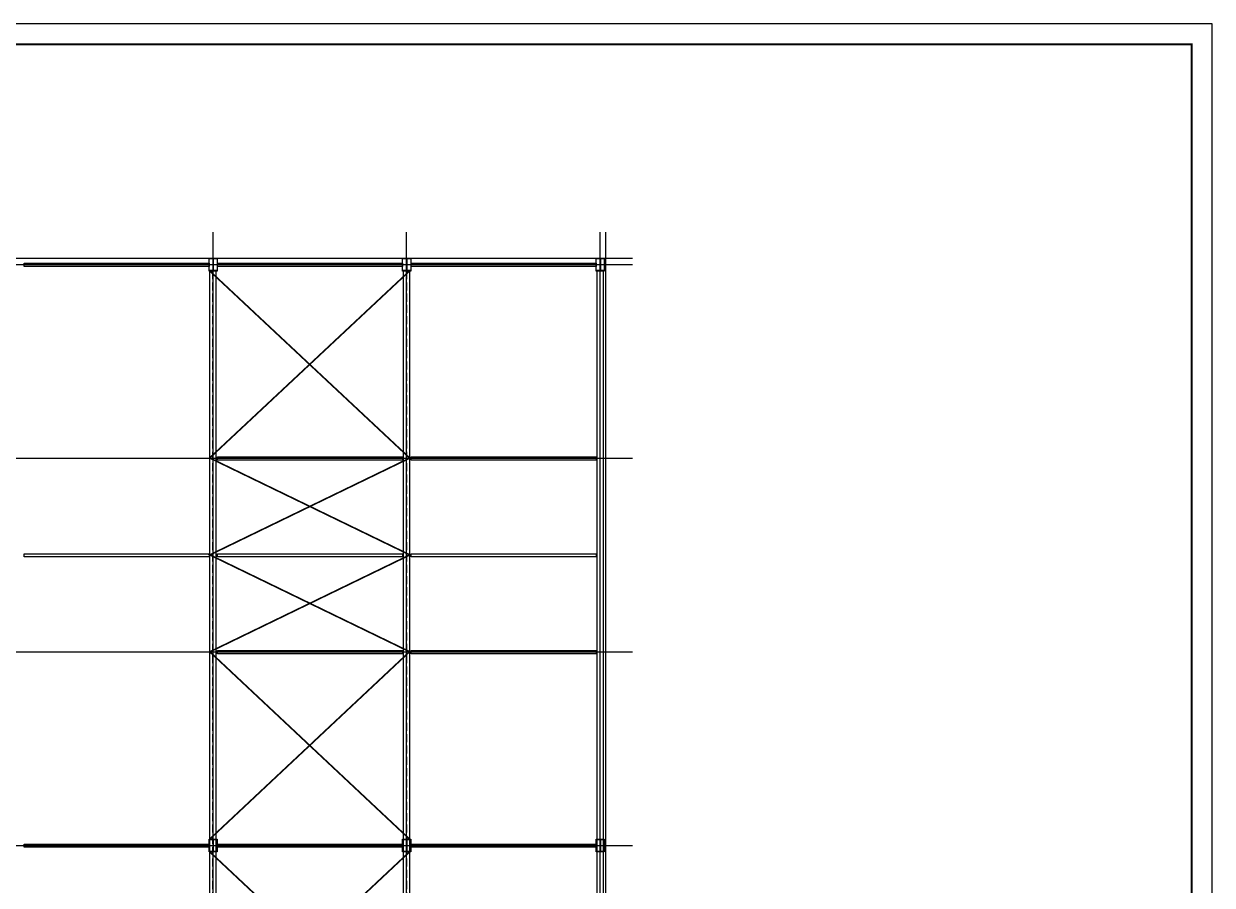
# Model space of a CAD drawing. Extents: x -125668 to 750753, y -248879 to 73241.
# Drawn here: x 284467 to 321304, y 23434 to 50128 of the extents above; entities that cross this region are included whole.
import ezdxf

# ---------------------------------------------------------------- set-up
doc = ezdxf.new("R2010")
doc.units = 0
doc.header["$LTSCALE"] = 1000
doc.header["$MEASUREMENT"] = 0
doc.linetypes.add('DASH', pattern=[0.35, 0.25, -0.1])
for name, color, linetype in [('_TCH_MASK', 7, 'Continuous'), ('DOTE', 1, 'Continuous'), ('PUB_TITLE', 4, 'Continuous')]:
    doc.layers.add(name, color=color, linetype=linetype)
doc.styles.get("Standard").update_dxf_attribs({"font": 'gbenor.shx', "bigfont": 'gbcbig.shx'})

# ---------------------------------------------------------------- blocks, each defined once
blk = doc.blocks.new('新块')
at = {"layer": 'PUB_TITLE'}
blk.add_lwpolyline([(-47560, 0), (0, 0), (0, 33640), (-47560, 33640)], close=True, dxfattribs=at)
at = {"layer": 'PUB_TITLE', "const_width": 40}
blk.add_lwpolyline([(-46560, 400), (-400, 400), (-400, 33240), (-46560, 33240)], close=True, dxfattribs=at)
for tag, p in [('审定人', (-8147, 838)), ('校对', (-6621, 837)), ('阶段', (-810, 832)), ('审核人', (-8147, 641)), ('设计负责人', (-6745, 649)), ('工程名称', (-5026, 781)), ('图名', (-3347, 649)), ('日期', (-905, 632)), ('项目负责人', (-8228, 444)), ('设计人', (-6659, 447)), ('项目名称', (-5026, 479)), ('图号', (-1657, 502)), ('比例', (-810, 446))]:
    blk.add_attdef(tag, p, '', height=120)

msp = doc.modelspace()

# ---------------------------------------------------------------- linework, layer by layer
for p, q in [((290210, 42866), (290460, 42866)), ((290210, 42466), (290210, 42866)), ((290210, 42854), (290460, 42854)), ((290331, 42854), (290331, 42478)), ((290339, 42854), (290339, 42478)), ((290460, 42866), (290460, 42466)), ((296210, 42866), (296460, 42866)), ((296210, 42466), (296210, 42866)), ((296210, 42854), (296460, 42854)), ((296331, 42854), (296331, 42478)), ((296339, 42854), (296339, 42478)), ((296460, 42866), (296460, 42466)), ((302210, 42866), (302460, 42866)), ((302210, 42466), (302210, 42866)), ((302210, 42854), (302460, 42854)), ((302331, 42854), (302331, 42478)), ((302339, 42854), (302339, 42478)), ((302460, 42866), (302460, 42466)), ((290460, 42478), (290210, 42478)), ((290460, 42466), (290210, 42466)), ((290235, 6866), (290235, 42466)), ((290435, 6866), (290435, 42466)), ((296460, 42478), (296210, 42478)), ((296460, 42466), (296210, 42466)), ((296235, 6866), (296235, 42466)), ((296435, 6866), (296435, 42466)), ((302460, 42478), (302210, 42478)), ((302460, 42466), (302210, 42466)), ((302235, 6866), (302235, 42466)), ((302435, 6866), (302435, 42466)), ((290210, 24866), (290460, 24866)), ((290210, 24466), (290210, 24866)), ((290210, 24854), (290460, 24854)), ((290331, 24854), (290331, 24478)), ((290339, 24854), (290339, 24478)), ((290460, 24866), (290460, 24466)), ((296210, 24866), (296460, 24866)), ((296210, 24466), (296210, 24866)), ((296210, 24854), (296460, 24854)), ((296331, 24854), (296331, 24478)), ((296339, 24854), (296339, 24478)), ((296460, 24866), (296460, 24466)), ((302210, 24866), (302460, 24866)), ((302210, 24466), (302210, 24866)), ((302210, 24854), (302460, 24854)), ((302331, 24854), (302331, 24478)), ((302339, 24854), (302339, 24478)), ((302460, 24866), (302460, 24466)), ((290460, 24478), (290210, 24478)), ((290460, 24466), (290210, 24466)), ((296460, 24478), (296210, 24478)), ((296460, 24466), (296210, 24466)), ((302460, 24478), (302210, 24478)), ((302460, 24466), (302210, 24466))]:
    msp.add_line(p, q)
at = {"linetype": 'DASH'}
for p, q in [((290332, 6866), (290332, 42466)), ((290338, 6866), (290338, 42466)), ((296332, 6866), (296332, 42466)), ((296338, 6866), (296338, 42466)), ((302332, 6866), (302332, 42466)), ((302338, 6866), (302338, 42466))]:
    msp.add_line(p, q, dxfattribs=at)
for points in [[(284474.4, 42707.3), (290210, 42707.3), (290210, 42608.7), (284474.4, 42608.7)], [(290474.4, 42707.3), (296210, 42707.3), (296210, 42608.7), (290474.4, 42608.7)], [(296474.4, 42707.3), (302210, 42707.3), (302210, 42608.7), (296474.4, 42608.7)], [(290474.4, 36707.3), (296210, 36707.3), (296210, 36608.7), (290474.4, 36608.7)], [(296474.4, 36707.3), (302210, 36707.3), (302210, 36608.7), (296474.4, 36608.7)], [(284474.4, 33707.3), (290210, 33707.3), (290210, 33608.7), (284474.4, 33608.7)], [(290474.4, 33707.3), (296210, 33707.3), (296210, 33608.7), (290474.4, 33608.7)], [(296474.4, 33707.3), (302210, 33707.3), (302210, 33608.7), (296474.4, 33608.7)], [(290474.4, 30707.3), (296210, 30707.3), (296210, 30608.7), (290474.4, 30608.7)], [(296474.4, 30707.3), (302210, 30707.3), (302210, 30608.7), (296474.4, 30608.7)], [(284474.4, 24707.3), (290210, 24707.3), (290210, 24608.7), (284474.4, 24608.7)], [(290474.4, 24707.3), (296210, 24707.3), (296210, 24608.7), (290474.4, 24608.7)], [(296474.4, 24707.3), (302210, 24707.3), (302210, 24608.7), (296474.4, 24608.7)]]:
    msp.add_lwpolyline(points, close=True)
at = {"const_width": 50}
for points in [[(296421.2, 42466), (290221.2, 36666)], [(290235, 42466), (296435, 36666)], [(296421.2, 36666), (290235, 33670), (296435, 30666)], [(290248.8, 36666), (296435, 33670), (290235, 30666)], [(296421.2, 30666), (290235, 24866)], [(290235, 30666), (296421.2, 24866)], [(290235, 18666), (296421.2, 24466)], [(296421.2, 18666), (290235, 24466)]]:
    msp.add_lwpolyline(points, dxfattribs=at)
at = {"layer": 'DOTE'}
for p, q in [((290335, 5666), (290335, 43666)), ((296335, 5666), (296335, 43666)), ((302335, 5666), (302335, 43666)), ((302510, 5666), (302510, 43666)), ((263720, 42866), (303335, 42866)), ((263720, 42666), (303335, 42666)), ((263720, 36666), (303335, 36666)), ((263720, 30666), (303335, 30666)), ((263720, 24666), (303335, 24666))]:
    msp.add_line(p, q, dxfattribs=at)

# ---------------------------------------------------------------- block references
at = {"layer": '_TCH_MASK', "color": 0, "lineweight": 15, "xscale": 1.587037197983591, "yscale": 1.587037197733252, "zscale": 1.587037197782295}
msp.add_blockref('新块', (321304.3, -3259.8), dxfattribs=at)

doc.saveas('drawing.dxf')
